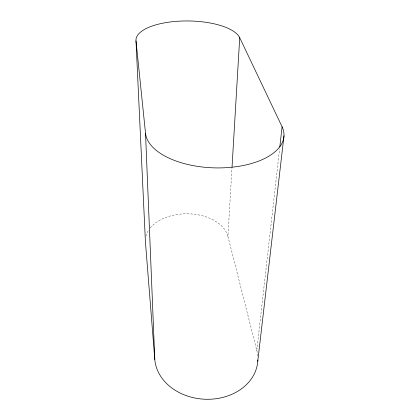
<?xml version="1.0" encoding="UTF-8"?>
<svg xmlns="http://www.w3.org/2000/svg" width="420" height="420" viewBox="0 0 420 420"><rect width="100%" height="100%" fill="white"/><g stroke="black" fill="none" stroke-linecap="round" stroke-linejoin="round"><path stroke-width="0.32" stroke-dasharray="2.1 1.58" d="M257.749 356.16A51.613 41.454 3.2 0 0 256.809 350.485L227.918 236.423L231.992 167.79M256.809 350.485L279.589 148.885M145.918 236.187A41.549 26.88 0.3 0 1 148.712 229.992M150.203 227.976A41.549 26.88 0.3 0 1 193.631 214.148A41.549 26.88 0.3 0 1 227.918 236.423"/><path stroke-width="0.63" d="M232.034 167.139L239.715 37.716A52.295 19.735 0.7 0 0 182.579 21.016A52.295 19.735 0.7 0 0 136.001 40.924L145.425 241.93L154.796 359.447A51.613 41.454 3.2 0 0 207.191 399.289A51.613 41.454 3.2 0 0 257.833 360.003M279.809 146.937L282.088 126.777L239.715 37.716M257.764 361.274L283.999 135.786M136.001 40.924L145.525 133.25L154.796 359.447M282.088 126.777A69.321 34.666 1.9 0 1 224.674 167.769A69.321 34.666 1.9 0 1 145.525 133.25"/></g></svg>
